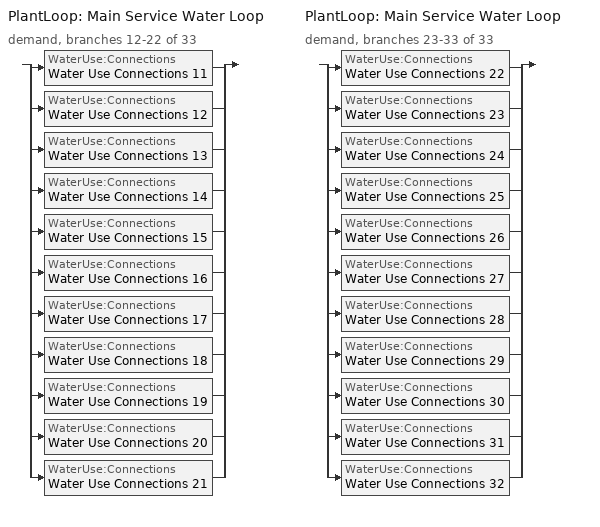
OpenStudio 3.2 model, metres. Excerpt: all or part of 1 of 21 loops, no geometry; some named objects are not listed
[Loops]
PlantLoop 'Main Service Water Loop'
 demand, branches 12-22 of 33: split
  | WaterUse:Connections 'Water Use Connections 11'
  | WaterUse:Connections 'Water Use Connections 12'
  | WaterUse:Connections 'Water Use Connections 13'
  | WaterUse:Connections 'Water Use Connections 14'
  | WaterUse:Connections 'Water Use Connections 15'
  | WaterUse:Connections 'Water Use Connections 16'
  | WaterUse:Connections 'Water Use Connections 17'
  | WaterUse:Connections 'Water Use Connections 18'
  | WaterUse:Connections 'Water Use Connections 19'
  | WaterUse:Connections 'Water Use Connections 20'
  | WaterUse:Connections 'Water Use Connections 21'
PlantLoop 'Main Service Water Loop'
 demand, branches 23-33 of 33: split
  | WaterUse:Connections 'Water Use Connections 22'
  | WaterUse:Connections 'Water Use Connections 23'
  | WaterUse:Connections 'Water Use Connections 24'
  | WaterUse:Connections 'Water Use Connections 25'
  | WaterUse:Connections 'Water Use Connections 26'
  | WaterUse:Connections 'Water Use Connections 27'
  | WaterUse:Connections 'Water Use Connections 28'
  | WaterUse:Connections 'Water Use Connections 29'
  | WaterUse:Connections 'Water Use Connections 30'
  | WaterUse:Connections 'Water Use Connections 31'
  | WaterUse:Connections 'Water Use Connections 32'
[WaterUse:Connections] Drain Water Heat Exchanger Type=None; Drain Water Heat Exchanger Destination=Plant
Name | Water Use Equipment Name 1
Water Use Connections 11 | Corner_class_2_pod_1_zn_1_flr_2 Service Water Use 0.07gal/min
Water Use Connections 12 | Corner_class_2_pod_2_zn_1_flr_1 Service Water Use 0.07gal/min
Water Use Connections 13 | Corner_class_2_pod_2_zn_1_flr_2 Service Water Use 0.07gal/min
Water Use Connections 14 | Corner_class_2_pod_3_zn_1_flr_1 Service Water Use 0.07gal/min
Water Use Connections 15 | Corner_class_2_pod_3_zn_1_flr_2 Service Water Use 0.07gal/min
Water Use Connections 16 | Gym_zn_1_flr_1 Service Water Use 3.03gal/min
Water Use Connections 17 | Kitchen_zn_1_flr_1 Service Water Use 0.11gal/min
Water Use Connections 18 | Library_media_center_zn_1_flr_2 Service Water Use 0.32gal/min
Water Use Connections 19 | Mult_class_1_pod_1_zn_1_flr_1 Service Water Use 0.35gal/min
Water Use Connections 20 | Mult_class_1_pod_1_zn_1_flr_2 Service Water Use 0.35gal/min
Water Use Connections 21 | Mult_class_1_pod_2_zn_1_flr_1 Service Water Use 0.35gal/min
Water Use Connections 22 | Mult_class_1_pod_2_zn_1_flr_2 Service Water Use 0.35gal/min
Water Use Connections 23 | Mult_class_1_pod_3_zn_1_flr_1 Service Water Use 0.35gal/min
Water Use Connections 24 | Mult_class_1_pod_3_zn_1_flr_2 Service Water Use 0.35gal/min
Water Use Connections 25 | Mult_class_2_pod_1_zn_1_flr_1 Service Water Use 0.35gal/min
Water Use Connections 26 | Mult_class_2_pod_1_zn_1_flr_2 Service Water Use 0.35gal/min
Water Use Connections 27 | Mult_class_2_pod_2_zn_1_flr_1 Service Water Use 0.35gal/min
Water Use Connections 28 | Mult_class_2_pod_2_zn_1_flr_2 Service Water Use 0.35gal/min
Water Use Connections 29 | Mult_class_2_pod_3_zn_1_flr_1 Service Water Use 0.35gal/min
Water Use Connections 30 | Mult_class_2_pod_3_zn_1_flr_2 Service Water Use 0.35gal/min
Water Use Connections 31 | Offices_zn_1_flr_1 Service Water Use 0.2gal/min
Water Use Connections 32 | Offices_zn_1_flr_2 Service Water Use 0.2gal/min
[WaterUse:Equipment:Definition]
Name | Peak Flow Rate {m3/s} | Target Temperature Schedule | Sensible Fraction Schedule | Latent Fraction Schedule
Corner_class_2_pod_1_zn_1_flr_2 Service Water Use Def 0.07gal/min | 4.61748e-06 | Schedule Ruleset 35 | Schedule Ruleset 33 | Schedule Ruleset 34
Corner_class_2_pod_2_zn_1_flr_1 Service Water Use Def 0.07gal/min | 4.61748e-06 | Schedule Ruleset 38 | Schedule Ruleset 36 | Schedule Ruleset 37
Corner_class_2_pod_2_zn_1_flr_2 Service Water Use Def 0.07gal/min | 4.61748e-06 | Schedule Ruleset 41 | Schedule Ruleset 39 | Schedule Ruleset 40
Corner_class_2_pod_3_zn_1_flr_1 Service Water Use Def 0.07gal/min | 4.61748e-06 | Schedule Ruleset 44 | Schedule Ruleset 42 | Schedule Ruleset 43
Corner_class_2_pod_3_zn_1_flr_2 Service Water Use Def 0.07gal/min | 4.61748e-06 | Schedule Ruleset 47 | Schedule Ruleset 45 | Schedule Ruleset 46
Gym_zn_1_flr_1 Service Water Use Def 3.03gal/min | 0.000191125 | Schedule Ruleset 50 | Schedule Ruleset 48 | Schedule Ruleset 49
Kitchen_zn_1_flr_1 Service Water Use Def 0.11gal/min | 6.96588e-06 | Schedule Ruleset 53 | Schedule Ruleset 51 | Schedule Ruleset 52
Library_media_center_zn_1_flr_2 Service Water Use Def 0.32gal/min | 2.03337e-05 | Schedule Ruleset 56 | Schedule Ruleset 54 | Schedule Ruleset 55
Mult_class_1_pod_1_zn_1_flr_1 Service Water Use Def 0.35gal/min | 2.22479e-05 | Schedule Ruleset 59 | Schedule Ruleset 57 | Schedule Ruleset 58
Mult_class_1_pod_1_zn_1_flr_2 Service Water Use Def 0.35gal/min | 2.22479e-05 | Schedule Ruleset 62 | Schedule Ruleset 60 | Schedule Ruleset 61
Mult_class_1_pod_2_zn_1_flr_1 Service Water Use Def 0.35gal/min | 2.22479e-05 | Schedule Ruleset 65 | Schedule Ruleset 63 | Schedule Ruleset 64
Mult_class_1_pod_2_zn_1_flr_2 Service Water Use Def 0.35gal/min | 2.22479e-05 | Schedule Ruleset 68 | Schedule Ruleset 66 | Schedule Ruleset 67
Mult_class_1_pod_3_zn_1_flr_1 Service Water Use Def 0.35gal/min | 2.22479e-05 | Schedule Ruleset 71 | Schedule Ruleset 69 | Schedule Ruleset 70
Mult_class_1_pod_3_zn_1_flr_2 Service Water Use Def 0.35gal/min | 2.22479e-05 | Schedule Ruleset 74 | Schedule Ruleset 72 | Schedule Ruleset 73
Mult_class_2_pod_1_zn_1_flr_1 Service Water Use Def 0.35gal/min | 2.22479e-05 | Schedule Ruleset 77 | Schedule Ruleset 75 | Schedule Ruleset 76
Mult_class_2_pod_1_zn_1_flr_2 Service Water Use Def 0.35gal/min | 2.22479e-05 | Schedule Ruleset 80 | Schedule Ruleset 78 | Schedule Ruleset 79
Mult_class_2_pod_2_zn_1_flr_1 Service Water Use Def 0.35gal/min | 2.22479e-05 | Schedule Ruleset 83 | Schedule Ruleset 81 | Schedule Ruleset 82
Mult_class_2_pod_2_zn_1_flr_2 Service Water Use Def 0.35gal/min | 2.22479e-05 | Schedule Ruleset 86 | Schedule Ruleset 84 | Schedule Ruleset 85
Mult_class_2_pod_3_zn_1_flr_1 Service Water Use Def 0.35gal/min | 2.22479e-05 | Schedule Ruleset 89 | Schedule Ruleset 87 | Schedule Ruleset 88
Mult_class_2_pod_3_zn_1_flr_2 Service Water Use Def 0.35gal/min | 2.22479e-05 | Schedule Ruleset 92 | Schedule Ruleset 90 | Schedule Ruleset 91
Offices_zn_1_flr_1 Service Water Use Def 0.2gal/min | 1.2878e-05 | Schedule Ruleset 95 | Schedule Ruleset 93 | Schedule Ruleset 94
Offices_zn_1_flr_2 Service Water Use Def 0.2gal/min | 1.2878e-05 | Schedule Ruleset 98 | Schedule Ruleset 96 | Schedule Ruleset 97
[WaterUse:Equipment]
Name | Water Use Equipment Definition | Space | Flow Rate Fraction Schedule
Corner_class_2_pod_1_zn_1_flr_2 Service Water Use 0.07gal/min | Corner_class_2_pod_1_zn_1_flr_2 Service Water Use Def 0.07gal/min | Corner_Class_2_Pod_1_ZN_1_FLR_2 | NECB-D-Service Water Heating
Corner_class_2_pod_2_zn_1_flr_1 Service Water Use 0.07gal/min | Corner_class_2_pod_2_zn_1_flr_1 Service Water Use Def 0.07gal/min | Corner_Class_2_Pod_2_ZN_1_FLR_1 | NECB-D-Service Water Heating
Corner_class_2_pod_2_zn_1_flr_2 Service Water Use 0.07gal/min | Corner_class_2_pod_2_zn_1_flr_2 Service Water Use Def 0.07gal/min | Corner_Class_2_Pod_2_ZN_1_FLR_2 | NECB-D-Service Water Heating
Corner_class_2_pod_3_zn_1_flr_1 Service Water Use 0.07gal/min | Corner_class_2_pod_3_zn_1_flr_1 Service Water Use Def 0.07gal/min | Corner_Class_2_Pod_3_ZN_1_FLR_1 | NECB-D-Service Water Heating
Corner_class_2_pod_3_zn_1_flr_2 Service Water Use 0.07gal/min | Corner_class_2_pod_3_zn_1_flr_2 Service Water Use Def 0.07gal/min | Corner_Class_2_Pod_3_ZN_1_FLR_2 | NECB-D-Service Water Heating
Gym_zn_1_flr_1 Service Water Use 3.03gal/min | Gym_zn_1_flr_1 Service Water Use Def 3.03gal/min | Gym_ZN_1_FLR_1 | NECB-B-Service Water Heating
Kitchen_zn_1_flr_1 Service Water Use 0.11gal/min | Kitchen_zn_1_flr_1 Service Water Use Def 0.11gal/min | Kitchen_ZN_1_FLR_1 | NECB-B-Service Water Heating
Library_media_center_zn_1_flr_2 Service Water Use 0.32gal/min | Library_media_center_zn_1_flr_2 Service Water Use Def 0.32gal/min | LIBRARY_MEDIA_CENTER_ZN_1_FLR_2 | NECB-C-Service Water Heating
Mult_class_1_pod_1_zn_1_flr_1 Service Water Use 0.35gal/min | Mult_class_1_pod_1_zn_1_flr_1 Service Water Use Def 0.35gal/min | Mult_Class_1_Pod_1_ZN_1_FLR_1 | NECB-D-Service Water Heating
Mult_class_1_pod_1_zn_1_flr_2 Service Water Use 0.35gal/min | Mult_class_1_pod_1_zn_1_flr_2 Service Water Use Def 0.35gal/min | Mult_Class_1_Pod_1_ZN_1_FLR_2 | NECB-D-Service Water Heating
Mult_class_1_pod_2_zn_1_flr_1 Service Water Use 0.35gal/min | Mult_class_1_pod_2_zn_1_flr_1 Service Water Use Def 0.35gal/min | Mult_Class_1_Pod_2_ZN_1_FLR_1 | NECB-D-Service Water Heating
Mult_class_1_pod_2_zn_1_flr_2 Service Water Use 0.35gal/min | Mult_class_1_pod_2_zn_1_flr_2 Service Water Use Def 0.35gal/min | Mult_Class_1_Pod_2_ZN_1_FLR_2 | NECB-D-Service Water Heating
Mult_class_1_pod_3_zn_1_flr_1 Service Water Use 0.35gal/min | Mult_class_1_pod_3_zn_1_flr_1 Service Water Use Def 0.35gal/min | Mult_Class_1_Pod_3_ZN_1_FLR_1 | NECB-D-Service Water Heating
Mult_class_1_pod_3_zn_1_flr_2 Service Water Use 0.35gal/min | Mult_class_1_pod_3_zn_1_flr_2 Service Water Use Def 0.35gal/min | Mult_Class_1_Pod_3_ZN_1_FLR_2 | NECB-D-Service Water Heating
Mult_class_2_pod_1_zn_1_flr_1 Service Water Use 0.35gal/min | Mult_class_2_pod_1_zn_1_flr_1 Service Water Use Def 0.35gal/min | Mult_Class_2_Pod_1_ZN_1_FLR_1 | NECB-D-Service Water Heating
Mult_class_2_pod_1_zn_1_flr_2 Service Water Use 0.35gal/min | Mult_class_2_pod_1_zn_1_flr_2 Service Water Use Def 0.35gal/min | Mult_Class_2_Pod_1_ZN_1_FLR_2 | NECB-D-Service Water Heating
Mult_class_2_pod_2_zn_1_flr_1 Service Water Use 0.35gal/min | Mult_class_2_pod_2_zn_1_flr_1 Service Water Use Def 0.35gal/min | Mult_Class_2_Pod_2_ZN_1_FLR_1 | NECB-D-Service Water Heating
Mult_class_2_pod_2_zn_1_flr_2 Service Water Use 0.35gal/min | Mult_class_2_pod_2_zn_1_flr_2 Service Water Use Def 0.35gal/min | Mult_Class_2_Pod_2_ZN_1_FLR_2 | NECB-D-Service Water Heating
Mult_class_2_pod_3_zn_1_flr_1 Service Water Use 0.35gal/min | Mult_class_2_pod_3_zn_1_flr_1 Service Water Use Def 0.35gal/min | Mult_Class_2_Pod_3_ZN_1_FLR_1 | NECB-D-Service Water Heating
Mult_class_2_pod_3_zn_1_flr_2 Service Water Use 0.35gal/min | Mult_class_2_pod_3_zn_1_flr_2 Service Water Use Def 0.35gal/min | Mult_Class_2_Pod_3_ZN_1_FLR_2 | NECB-D-Service Water Heating
Offices_zn_1_flr_1 Service Water Use 0.2gal/min | Offices_zn_1_flr_1 Service Water Use Def 0.2gal/min | Offices_ZN_1_FLR_1 | NECB-A-Service Water Heating
Offices_zn_1_flr_2 Service Water Use 0.2gal/min | Offices_zn_1_flr_2 Service Water Use Def 0.2gal/min | Offices_ZN_1_FLR_2 | NECB-A-Service Water Heating
[EnergyManagementSystem:Program]
sys3mixedshrnonescdxshcessfcvzhbezcnonesrfnone7OptimumStartProg0: IF DaylightSavings==0 && DayOfWeek>1 && Hour==5 && OAT_4<23.9 && OAT_4>1.7; SET sys3mixedshrnonescdxshcessfcvzhbezcnonesrfnone7ClgSch0 = 29.4; SET sys3mixedshrnonescdxshcessfcvzhbezcnonesrfnone7HtgSch0 = 15.6; ELSEIF DaylightSavings==0 && DayOfWeek==1 && Hour==7 && OAT_4<23.9 && OAT_4>1.7; SET sys3mixedshrnonescdxshcessfcvzhbezcnonesrfnone7ClgSch0 = 29.4; SET sys3mixedshrnonescdxshcessfcvzhbezcnonesrfnone7HtgSch0 = 15.6; ELSEIF DaylightSavings==1 && DayOfWeek>1 && Hour==4 && OAT_4<23.9 && OAT_4>1.7; SET sys3mixedshrnonescdxshcessfcvzhbezcnonesrfnone7ClgSch0 = 29.4; SET sys3mixedshrnonescdxshcessfcvzhbezcnonesrfnone7HtgSch0 = 15.6; ELSEIF DaylightSavings==1 && DayOfWeek==1 && Hour==6 && OAT_4<23.9 && OAT_4>1.7; SET sys3mixedshrnonescdxshcessfcvzhbezcnonesrfnone7ClgSch0 = 29.4; SET sys3mixedshrnonescdxshcessfcvzhbezcnonesrfnone7HtgSch0 = 15.6; ELSE; SET sys3mixedshrnonescdxshcessfcvzhbezcnonesrfnone7ClgSch0 = NULL; SET sys3mixedshrnonescdxshcessfcvzhbezcnonesrfnone7HtgSch0 = NULL; ENDIF
sys3mixedshrnonescdxshcessfcvzhbezcnonesrfnone8OptimumStartProg0: IF DaylightSavings==0 && DayOfWeek>1 && Hour==5 && OAT_5<23.9 && OAT_5>1.7; SET sys3mixedshrnonescdxshcessfcvzhbezcnonesrfnone8ClgSch0 = 29.4; SET sys3mixedshrnonescdxshcessfcvzhbezcnonesrfnone8HtgSch0 = 15.6; ELSEIF DaylightSavings==0 && DayOfWeek==1 && Hour==7 && OAT_5<23.9 && OAT_5>1.7; SET sys3mixedshrnonescdxshcessfcvzhbezcnonesrfnone8ClgSch0 = 29.4; SET sys3mixedshrnonescdxshcessfcvzhbezcnonesrfnone8HtgSch0 = 15.6; ELSEIF DaylightSavings==1 && DayOfWeek>1 && Hour==4 && OAT_5<23.9 && OAT_5>1.7; SET sys3mixedshrnonescdxshcessfcvzhbezcnonesrfnone8ClgSch0 = 29.4; SET sys3mixedshrnonescdxshcessfcvzhbezcnonesrfnone8HtgSch0 = 15.6; ELSEIF DaylightSavings==1 && DayOfWeek==1 && Hour==6 && OAT_5<23.9 && OAT_5>1.7; SET sys3mixedshrnonescdxshcessfcvzhbezcnonesrfnone8ClgSch0 = 29.4; SET sys3mixedshrnonescdxshcessfcvzhbezcnonesrfnone8HtgSch0 = 15.6; ELSE; SET sys3mixedshrnonescdxshcessfcvzhbezcnonesrfnone8ClgSch0 = NULL; SET sys3mixedshrnonescdxshcessfcvzhbezcnonesrfnone8HtgSch0 = NULL; ENDIF
sys3mixedshrnonescdxshcessfcvzhbezcnonesrfnone9OptimumStartProg0: IF DaylightSavings==0 && DayOfWeek>1 && Hour==5 && OAT_6<23.9 && OAT_6>1.7; SET sys3mixedshrnonescdxshcessfcvzhbezcnonesrfnone9ClgSch0 = 29.4; SET sys3mixedshrnonescdxshcessfcvzhbezcnonesrfnone9HtgSch0 = 15.6; ELSEIF DaylightSavings==0 && DayOfWeek==1 && Hour==7 && OAT_6<23.9 && OAT_6>1.7; SET sys3mixedshrnonescdxshcessfcvzhbezcnonesrfnone9ClgSch0 = 29.4; SET sys3mixedshrnonescdxshcessfcvzhbezcnonesrfnone9HtgSch0 = 15.6; ELSEIF DaylightSavings==1 && DayOfWeek>1 && Hour==4 && OAT_6<23.9 && OAT_6>1.7; SET sys3mixedshrnonescdxshcessfcvzhbezcnonesrfnone9ClgSch0 = 29.4; SET sys3mixedshrnonescdxshcessfcvzhbezcnonesrfnone9HtgSch0 = 15.6; ELSEIF DaylightSavings==1 && DayOfWeek==1 && Hour==6 && OAT_6<23.9 && OAT_6>1.7; SET sys3mixedshrnonescdxshcessfcvzhbezcnonesrfnone9ClgSch0 = 29.4; SET sys3mixedshrnonescdxshcessfcvzhbezcnonesrfnone9HtgSch0 = 15.6; ELSE; SET sys3mixedshrnonescdxshcessfcvzhbezcnonesrfnone9ClgSch0 = NULL; SET sys3mixedshrnonescdxshcessfcvzhbezcnonesrfnone9HtgSch0 = NULL; ENDIF
sys4mixedshrnonescdxshcessfcvzhbezcnonesrfnone1OptimumStartProg0: IF DaylightSavings==0 && DayOfWeek>1 && Hour==5 && OAT_7<23.9 && OAT_7>1.7; SET sys4mixedshrnonescdxshcessfcvzhbezcnonesrfnone1ClgSch0 = 29.4; SET sys4mixedshrnonescdxshcessfcvzhbezcnonesrfnone1HtgSch0 = 15.6; ELSEIF DaylightSavings==0 && DayOfWeek==1 && Hour==7 && OAT_7<23.9 && OAT_7>1.7; SET sys4mixedshrnonescdxshcessfcvzhbezcnonesrfnone1ClgSch0 = 29.4; SET sys4mixedshrnonescdxshcessfcvzhbezcnonesrfnone1HtgSch0 = 15.6; ELSEIF DaylightSavings==1 && DayOfWeek>1 && Hour==4 && OAT_7<23.9 && OAT_7>1.7; SET sys4mixedshrnonescdxshcessfcvzhbezcnonesrfnone1ClgSch0 = 29.4; SET sys4mixedshrnonescdxshcessfcvzhbezcnonesrfnone1HtgSch0 = 15.6; ELSEIF DaylightSavings==1 && DayOfWeek==1 && Hour==6 && OAT_7<23.9 && OAT_7>1.7; SET sys4mixedshrnonescdxshcessfcvzhbezcnonesrfnone1ClgSch0 = 29.4; SET sys4mixedshrnonescdxshcessfcvzhbezcnonesrfnone1HtgSch0 = 15.6; ELSE; SET sys4mixedshrnonescdxshcessfcvzhbezcnonesrfnone1ClgSch0 = NULL; SET sys4mixedshrnonescdxshcessfcvzhbezcnonesrfnone1HtgSch0 = NULL; ENDIF
[EnergyManagementSystem:ProgramCallingManager]
sys3mixedshrnonescdxshcessfcvzhbezcnonesrfnone14OptimumStartCallingManager0: BeginTimestepBeforePredictor; sys3mixedshrnonescdxshcessfcvzhbezcnonesrfnone14OptimumStartProg0
sys3mixedshrnonescdxshcessfcvzhbezcnonesrfnone16OptimumStartCallingManager0: BeginTimestepBeforePredictor; sys3mixedshrnonescdxshcessfcvzhbezcnonesrfnone16OptimumStartProg0
sys3mixedshrnonescdxshcessfcvzhbezcnonesrfnone4OptimumStartCallingManager0: BeginTimestepBeforePredictor; sys3mixedshrnonescdxshcessfcvzhbezcnonesrfnone4OptimumStartProg0
sys3mixedshrnonescdxshcessfcvzhbezcnonesrfnone6OptimumStartCallingManager0: BeginTimestepBeforePredictor; sys3mixedshrnonescdxshcessfcvzhbezcnonesrfnone6OptimumStartProg0
sys3mixedshrnonescdxshcessfcvzhbezcnonesrfnone7OptimumStartCallingManager0: BeginTimestepBeforePredictor; sys3mixedshrnonescdxshcessfcvzhbezcnonesrfnone7OptimumStartProg0
sys3mixedshrnonescdxshcessfcvzhbezcnonesrfnone8OptimumStartCallingManager0: BeginTimestepBeforePredictor; sys3mixedshrnonescdxshcessfcvzhbezcnonesrfnone8OptimumStartProg0
sys3mixedshrnonescdxshcessfcvzhbezcnonesrfnone9OptimumStartCallingManager0: BeginTimestepBeforePredictor; sys3mixedshrnonescdxshcessfcvzhbezcnonesrfnone9OptimumStartProg0
sys4mixedshrnonescdxshcessfcvzhbezcnonesrfnone1OptimumStartCallingManager0: BeginTimestepBeforePredictor; sys4mixedshrnonescdxshcessfcvzhbezcnonesrfnone1OptimumStartProg0
[Schedule:Ruleset]
Name | Default Day Schedule
NECB-C-Service Water Heating | NECB-C-Service Water Heating Default
NECB-B-Service Water Heating | NECB-B-Service Water Heating Default
NECB-D-Service Water Heating | NECB-D-Service Water Heating Default
Schedule Ruleset 33 | Schedule Day 35
Schedule Ruleset 34 | Schedule Day 36
Schedule Ruleset 35 | Schedule Day 37
Schedule Ruleset 36 | Schedule Day 38
Schedule Ruleset 37 | Schedule Day 39
Schedule Ruleset 38 | Schedule Day 40
Schedule Ruleset 39 | Schedule Day 41
Schedule Ruleset 40 | Schedule Day 42
Schedule Ruleset 41 | Schedule Day 43
Schedule Ruleset 42 | Schedule Day 44
Schedule Ruleset 43 | Schedule Day 45
Schedule Ruleset 44 | Schedule Day 46
Schedule Ruleset 45 | Schedule Day 47
Schedule Ruleset 46 | Schedule Day 48
Schedule Ruleset 47 | Schedule Day 49
Schedule Ruleset 48 | Schedule Day 50
Schedule Ruleset 49 | Schedule Day 51
Schedule Ruleset 50 | Schedule Day 52
Schedule Ruleset 51 | Schedule Day 53
Schedule Ruleset 52 | Schedule Day 54
Schedule Ruleset 53 | Schedule Day 55
Schedule Ruleset 54 | Schedule Day 56
Schedule Ruleset 55 | Schedule Day 57
Schedule Ruleset 56 | Schedule Day 58
Schedule Ruleset 57 | Schedule Day 59
Schedule Ruleset 58 | Schedule Day 60
Schedule Ruleset 59 | Schedule Day 61
Schedule Ruleset 60 | Schedule Day 62
Schedule Ruleset 61 | Schedule Day 63
Schedule Ruleset 62 | Schedule Day 64
Schedule Ruleset 63 | Schedule Day 65
Schedule Ruleset 64 | Schedule Day 66
Schedule Ruleset 65 | Schedule Day 67
Schedule Ruleset 66 | Schedule Day 68
Schedule Ruleset 67 | Schedule Day 69
Schedule Ruleset 68 | Schedule Day 70
Schedule Ruleset 69 | Schedule Day 71
Schedule Ruleset 70 | Schedule Day 72
Schedule Ruleset 71 | Schedule Day 73
Schedule Ruleset 72 | Schedule Day 74
Schedule Ruleset 73 | Schedule Day 75
Schedule Ruleset 74 | Schedule Day 76
Schedule Ruleset 75 | Schedule Day 77
Schedule Ruleset 76 | Schedule Day 78
Schedule Ruleset 77 | Schedule Day 79
Schedule Ruleset 78 | Schedule Day 80
Schedule Ruleset 79 | Schedule Day 81
Schedule Ruleset 80 | Schedule Day 82
Schedule Ruleset 81 | Schedule Day 83
Schedule Ruleset 82 | Schedule Day 84
Schedule Ruleset 83 | Schedule Day 85
Schedule Ruleset 84 | Schedule Day 86
Schedule Ruleset 85 | Schedule Day 87
Schedule Ruleset 86 | Schedule Day 88
Schedule Ruleset 87 | Schedule Day 89
Schedule Ruleset 88 | Schedule Day 90
Schedule Ruleset 89 | Schedule Day 91
Schedule Ruleset 90 | Schedule Day 92
Schedule Ruleset 91 | Schedule Day 93
Schedule Ruleset 92 | Schedule Day 94
Schedule Ruleset 93 | Schedule Day 95
Schedule Ruleset 94 | Schedule Day 96
Schedule Ruleset 95 | Schedule Day 97
NECB-A-Service Water Heating | NECB-A-Service Water Heating Default
Schedule Ruleset 96 | Schedule Day 98
Schedule Ruleset 97 | Schedule Day 99
Schedule Ruleset 98 | Schedule Day 100
[Schedule:Day]
NECB-C-Service Water Heating Default; NECB-C-Service Water Heating Default|Wkdy Day: 8, 0, 0.05, 9, 0, 0.1, 10, 0, 0.2, 11, 0, 0.3, 12, 0, 0.4, 16, 0, 0.8, 17, 0, 0.6, 18, 0, 0.4, 19, 0, 0.3, 21, 0, 0.2, 24, 0, 0.05
NECB-C-Service Water Heating Sat Day: 8, 0, 0.05, 9, 0, 0.1, 10, 0, 0.2, 11, 0, 0.3, 12, 0, 0.5, 16, 0, 0.9, 17, 0, 0.7, 18, 0, 0.5, 19, 0, 0.3, 21, 0, 0.2, 24, 0, 0.05
NECB-C-Service Water Heating Sun|Hol Day: 10, 0, 0.05, 11, 0, 0.1, 12, 0, 0.2, 13, 0, 0.4, 15, 0, 0.8, 16, 0, 0.6, 17, 0, 0.4, 18, 0, 0.3, 19, 0, 0.2, 24, 0, 0.05
NECB-B-Service Water Heating Default; NECB-B-Service Water Heating Default|Wkdy Day: 1, 0, 0.6, 2, 0, 0.5, 9, 0, 0.05, 11, 0, 0.7, 12, 0, 0.4, 13, 0, 0.5, 15, 0, 0.6, 16, 0, 0.4, 18, 0, 0.3, 19, 0, 0.4, 20, 0, 0.5, 22, 0, 0.8, 24, 0, 0.9
NECB-B-Service Water Heating Sat Day: 1, 0, 0.7, 2, 0, 0.6, 9, 0, 0.05, 11, 0, 0.7, 12, 0, 0.4, 13, 0, 0.5, 15, 0, 0.6, 16, 0, 0.4, 18, 0, 0.3, 19, 0, 0.4, 20, 0, 0.5, 22, 0, 0.8, 24, 0, 0.9
NECB-B-Service Water Heating Sun|Hol Day: 1, 0, 0.5, 2, 0, 0.6, 9, 0, 0.05, 11, 0, 0.7, 12, 0, 0.4, 13, 0, 0.5, 15, 0, 0.6, 16, 0, 0.4, 18, 0, 0.3, 19, 0, 0.4, 20, 0, 0.5, 22, 0, 0.8, 24, 0, 0.5
NECB-D-Service Water Heating Default; NECB-D-Service Water Heating Default|Wkdy Day: 8, 0, 0.05, 10, 0, 0.5, 16, 0, 0.9, 17, 0, 0.7, 18, 0, 0.3, 21, 0, 0.5, 22, 0, 0.3, 24, 0, 0.05
NECB-D-Service Water Heating Sat Day; NECB-D-Service Water Heating Sun|Hol Day; Schedule Day 36; Schedule Day 39; Schedule Day 42; Schedule Day 45; Schedule Day 48; Schedule Day 51; Schedule Day 54; Schedule Day 57; Schedule Day 60; Schedule Day 63; Schedule Day 66; Schedule Day 69; Schedule Day 72; Schedule Day 75; Schedule Day 78; Schedule Day 81; Schedule Day 84; Schedule Day 87; Schedule Day 90; Schedule Day 93; Schedule Day 96; NECB-A-Service Water Heating Sat Day; NECB-A-Service Water Heating Sun|Hol Day; Schedule Day 99: 24, 0, 0.05
Schedule Day 35; Schedule Day 38; Schedule Day 41; Schedule Day 44; Schedule Day 47; Schedule Day 50; Schedule Day 53; Schedule Day 56; Schedule Day 59; Schedule Day 62; Schedule Day 65; Schedule Day 68; Schedule Day 71; Schedule Day 74; Schedule Day 77; Schedule Day 80; Schedule Day 83; Schedule Day 86; Schedule Day 89; Schedule Day 92; Schedule Day 95; Schedule Day 98: 24, 0, 0.2
Schedule Day 37; Schedule Day 40; Schedule Day 43; Schedule Day 46; Schedule Day 49; Schedule Day 52; Schedule Day 55; Schedule Day 58; Schedule Day 61; Schedule Day 64; Schedule Day 67; Schedule Day 70; Schedule Day 73; Schedule Day 76; Schedule Day 79; Schedule Day 82; Schedule Day 85; Schedule Day 88; Schedule Day 91; Schedule Day 94; Schedule Day 97; Schedule Day 100: 24, 0, 60
NECB-A-Service Water Heating Default; NECB-A-Service Water Heating Default|Wkdy Day: 7, 0, 0.05, 8, 0, 0.1, 10, 0, 0.5, 16, 0, 0.9, 17, 0, 0.7, 18, 0, 0.5, 19, 0, 0.3, 22, 0, 0.2, 24, 0, 0.05
[Schedule:Rule] Date Specification Type=DateRange; Start Month=1; Start Day=1; End Month=12; End Day=31
Name | Schedule Ruleset | Rule Order | Day Schedule | Apply Monday | Apply Tuesday | Apply Wednesday | Apply Thursday | Apply Friday | Apply Saturday | Apply Sunday
Schedule Rule 62 | NECB-C-Service Water Heating | 2 | NECB-C-Service Water Heating Default|Wkdy Day | Yes | Yes | Yes | Yes | Yes
Schedule Rule 63 | NECB-C-Service Water Heating | 1 | NECB-C-Service Water Heating Sat Day |  |  |  |  |  | Yes
Schedule Rule 64 | NECB-C-Service Water Heating | 0 | NECB-C-Service Water Heating Sun|Hol Day |  |  |  |  |  |  | Yes
Schedule Rule 65 | NECB-B-Service Water Heating | 2 | NECB-B-Service Water Heating Default|Wkdy Day | Yes | Yes | Yes | Yes | Yes
Schedule Rule 66 | NECB-B-Service Water Heating | 1 | NECB-B-Service Water Heating Sat Day |  |  |  |  |  | Yes
Schedule Rule 67 | NECB-B-Service Water Heating | 0 | NECB-B-Service Water Heating Sun|Hol Day |  |  |  |  |  |  | Yes
Schedule Rule 68 | NECB-D-Service Water Heating | 2 | NECB-D-Service Water Heating Default|Wkdy Day | Yes | Yes | Yes | Yes | Yes
Schedule Rule 69 | NECB-D-Service Water Heating | 1 | NECB-D-Service Water Heating Sat Day |  |  |  |  |  | Yes
Schedule Rule 70 | NECB-D-Service Water Heating | 0 | NECB-D-Service Water Heating Sun|Hol Day |  |  |  |  |  |  | Yes
Schedule Rule 71 | NECB-A-Service Water Heating | 2 | NECB-A-Service Water Heating Default|Wkdy Day | Yes | Yes | Yes | Yes | Yes
Schedule Rule 72 | NECB-A-Service Water Heating | 1 | NECB-A-Service Water Heating Sat Day |  |  |  |  |  | Yes
Schedule Rule 73 | NECB-A-Service Water Heating | 0 | NECB-A-Service Water Heating Sun|Hol Day |  |  |  |  |  |  | Yes
